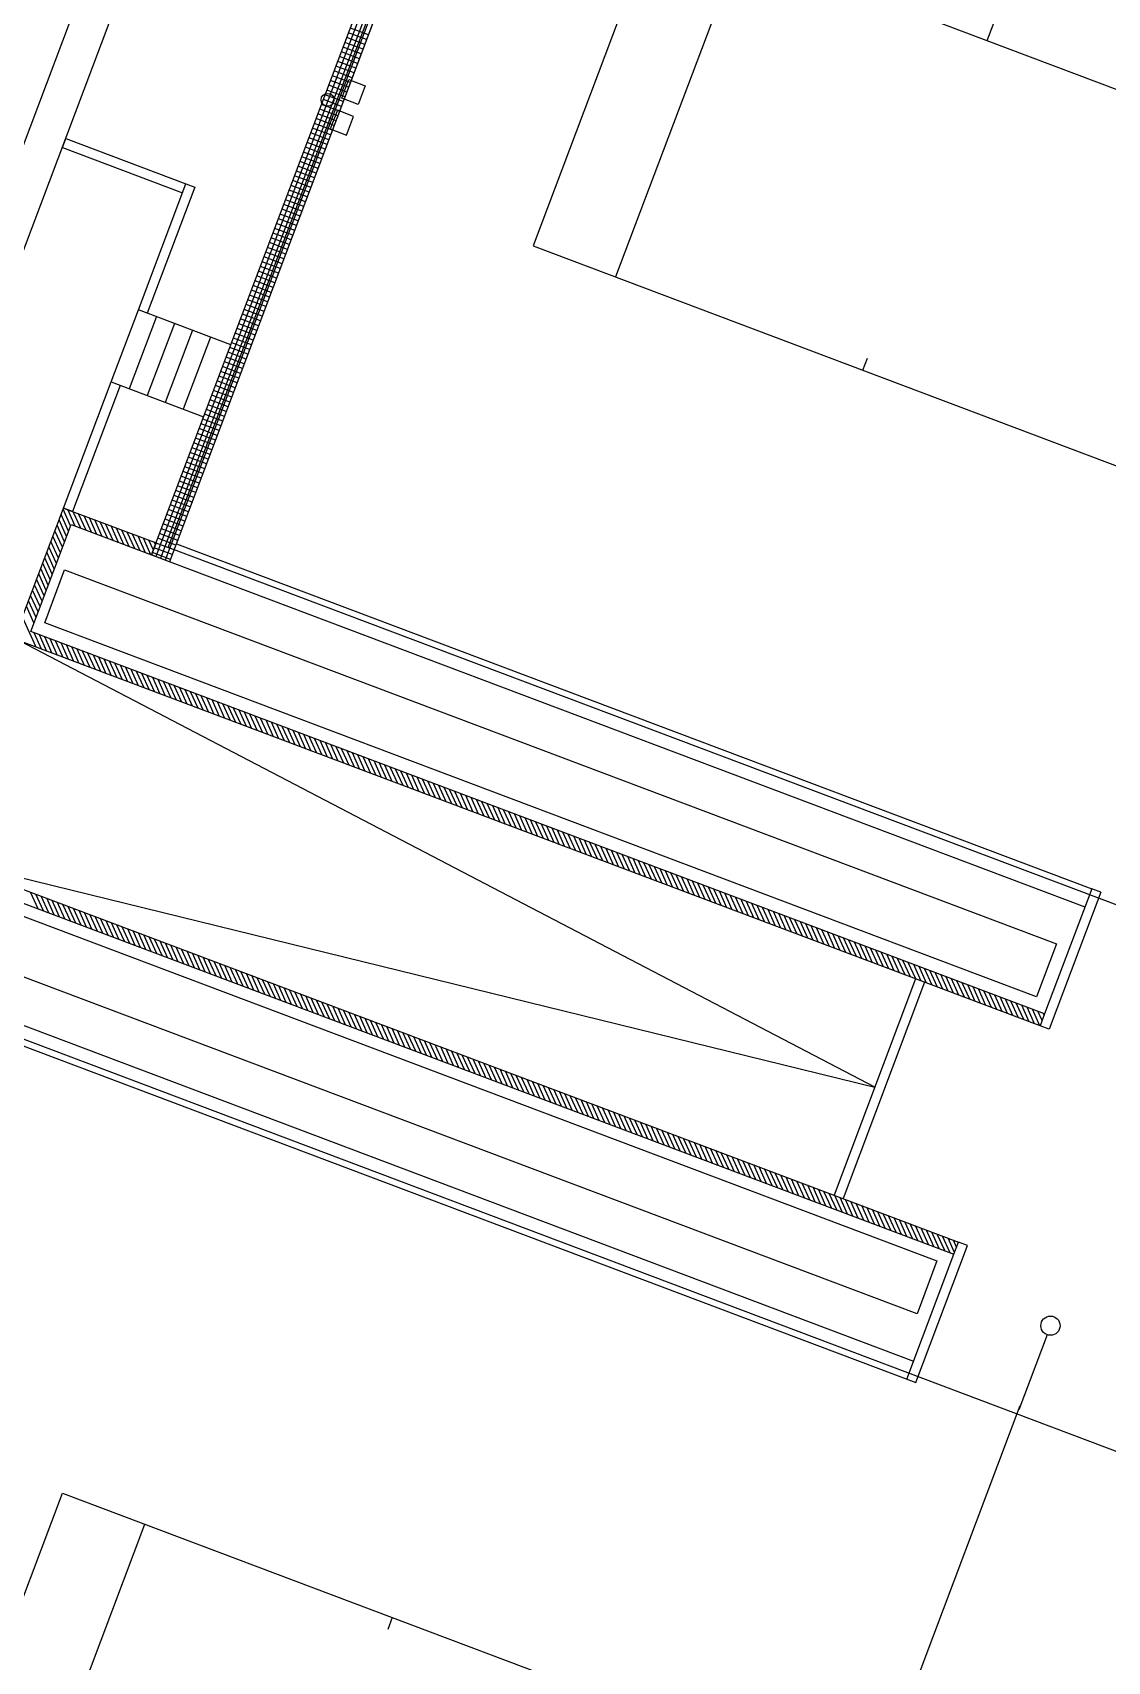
# Model space of a CAD drawing. Header units: millimetres. Extents: x 521005098 to 522149999836, y 174611071 to 175300000107.
# Drawn here: x 522040145764 to 522056878836, y 175075516109 to 175100883845 of the extents above; entities that cross this region are included whole.
import ezdxf

# ---------------------------------------------------------------- set-up
doc = ezdxf.new("R2010")
doc.units = ezdxf.units.MM
doc.header["$LTSCALE"] = 200
doc.header["$PDSIZE"] = 200
for name, color, linetype in [('0-35TEXT', 3, 'Continuous'), ('siteplan$0$0-35TEXT', 3, 'Continuous'), ('siteplan$0$siteplan$0$10', 1, 'Continuous'), ('siteplan$0$siteplan$0$21', 1, 'Continuous'), ('siteplan$0$siteplan$0$26', 1, 'Continuous'), ('siteplan$0$siteplan$0$48', 1, 'Continuous'), ('siteplan$0$siteplan$0$58', 1, 'Continuous'), ('siteplan$0$siteplan$0$59', 1, 'Continuous'), ('siteplan$0$siteplan$0$60', 1, 'Continuous'), ('siteplan$0$siteplan$0$62', 1, 'Continuous'), ('siteplan$0$siteplan$0$63', 1, 'Continuous')]:
    doc.layers.add(name, color=color, linetype=linetype)
doc.layers.get('siteplan$0$0-35TEXT').off()

# ---------------------------------------------------------------- blocks, each defined once
blk = doc.blocks.new('siteplan$0$siteplan')
at = {"layer": 'siteplan$0$siteplan$0$10', "color": 8}
blk.add_line((21555.939, 74980.605), (21555.498, 74979.435), dxfattribs=at)
blk.add_circle((21555.992, 74980.745), 0.15, dxfattribs=at)
at = {"layer": 'siteplan$0$siteplan$0$21', "color": 8}
for p, q in [((21544.961, 74999.86), (21545.07, 75000.151)), ((21545.07, 75000.151), (21545.322, 75000.056)), ((21545.322, 75000.056), (21545.212, 74999.765)), ((21545.212, 74999.765), (21544.961, 74999.86)), ((21544.89, 74999.673), (21544.781, 74999.383)), ((21545.142, 74999.578), (21544.89, 74999.673)), ((21545.032, 74999.288), (21545.142, 74999.578)), ((21544.781, 74999.383), (21545.032, 74999.288))]:
    blk.add_line(p, q, dxfattribs=at)
blk.add_circle((21544.738, 74999.837), 0.1, dxfattribs=at)
at = {"layer": 'siteplan$0$siteplan$0$26', "color": 8}
for p, q in [((21538.214, 74994.389), (21551.191, 75028.793)), ((21538.756, 74994.185), (21551.734, 75028.588)), ((21556.328, 75019.801), (21547.939, 74997.561)), ((21557.61, 75019.318), (21549.221, 74997.078)), ((21555.005, 75000.759), (21556.21, 75003.952)), ((21558.857, 74999.305), (21551.157, 75002.21)), ((21547.939, 74997.561), (21558.203, 74993.689)), ((21541.369, 74995.443), (21541.792, 74996.566)), ((21542.073, 74996.46), (21541.649, 74995.337)), ((21543.233, 74996.022), (21541.792, 74996.566)), ((21542.353, 74996.354), (21541.93, 74995.231)), ((21542.634, 74996.248), (21542.211, 74995.125)), ((21542.915, 74996.142), (21542.491, 74995.019)), ((21553.071, 74995.625), (21553.142, 74995.813)), ((21541.369, 74995.443), (21542.809, 74994.899)), ((21532.223, 74955.898), (21540.612, 74978.138)), ((21540.612, 74978.138), (21550.876, 74974.267)), ((21533.505, 74955.414), (21541.894, 74977.655)), ((21545.744, 74976.202), (21545.674, 74976.015))]:
    blk.add_line(p, q, dxfattribs=at)
at = {"layer": 'siteplan$0$siteplan$0$48', "color": 8}
for p, q in [((21540.335, 74991.692), (21540.645, 74992.516)), ((21540.645, 74992.516), (21556.088, 74986.691)), ((21555.777, 74985.867), (21540.335, 74991.692)), ((21538.783, 74987.579), (21554.225, 74981.753)), ((21553.915, 74980.93), (21538.472, 74986.755)), ((21556.088, 74986.691), (21555.777, 74985.867)), ((21554.225, 74981.753), (21553.915, 74980.93))]:
    blk.add_line(p, q, dxfattribs=at)
at = {"layer": 'siteplan$0$siteplan$0$58', "color": 8}
for p, q in [((21553.258, 74984.461), (21539.952, 74991.404)), ((21538.681, 74988.036), (21553.258, 74984.461))]:
    blk.add_line(p, q, dxfattribs=at)
at = {"layer": 'siteplan$0$siteplan$0$59', "color": 8}
for p, q in [((21539.858, 74991.44), (21540.628, 74993.479)), ((21540.706, 74993.12), (21540.589, 74993.378)), ((21540.738, 74993.204), (21540.621, 74993.462)), ((21540.628, 74993.479), (21542.068, 74992.935)), ((21540.811, 74993.196), (21540.695, 74993.454)), ((21540.895, 74993.164), (21540.779, 74993.422)), ((21540.979, 74993.132), (21540.863, 74993.39)), ((21540.116, 74991.556), (21540.744, 74993.221)), ((21540.611, 74992.868), (21540.494, 74993.126)), ((21540.643, 74992.952), (21540.526, 74993.21)), ((21540.674, 74993.036), (21540.558, 74993.294)), ((21540.744, 74993.221), (21541.998, 74992.748)), ((21541.063, 74993.101), (21540.947, 74993.358)), ((21541.147, 74993.069), (21541.031, 74993.327)), ((21541.231, 74993.037), (21541.115, 74993.295)), ((21541.315, 74993.006), (21541.199, 74993.263)), ((21541.399, 74992.974), (21541.283, 74993.232)), ((21541.483, 74992.942), (21541.367, 74993.2)), ((21541.567, 74992.911), (21541.451, 74993.168)), ((21541.651, 74992.879), (21541.535, 74993.137)), ((21540.516, 74992.616), (21540.399, 74992.874)), ((21540.548, 74992.7), (21540.431, 74992.958)), ((21540.579, 74992.784), (21540.463, 74993.042)), ((21541.735, 74992.847), (21541.619, 74993.105)), ((21541.819, 74992.815), (21541.703, 74993.073)), ((21541.903, 74992.784), (21541.787, 74993.041)), ((21541.987, 74992.752), (21541.871, 74993.01)), ((21542.026, 74992.822), (21541.955, 74992.978)), ((21542.068, 74992.935), (21541.998, 74992.748)), ((21542.057, 74992.906), (21542.039, 74992.946)), ((21540.421, 74992.364), (21540.304, 74992.622)), ((21540.452, 74992.448), (21540.336, 74992.706)), ((21540.484, 74992.532), (21540.368, 74992.79)), ((21540.326, 74992.112), (21540.209, 74992.369)), ((21540.357, 74992.196), (21540.241, 74992.453)), ((21540.389, 74992.28), (21540.273, 74992.538)), ((21540.231, 74991.86), (21540.114, 74992.117)), ((21540.262, 74991.944), (21540.146, 74992.201)), ((21540.294, 74992.028), (21540.177, 74992.285)), ((21540.167, 74991.692), (21540.051, 74991.949)), ((21540.199, 74991.776), (21540.082, 74992.033)), ((21540.2, 74991.311), (21539.987, 74991.781)), ((21555.83, 74985.415), (21539.858, 74991.44)), ((21555.901, 74985.602), (21540.116, 74991.556)), ((21540.284, 74991.279), (21540.168, 74991.537)), ((21540.368, 74991.247), (21540.252, 74991.505)), ((21540.452, 74991.216), (21540.336, 74991.473)), ((21540.536, 74991.184), (21540.42, 74991.442)), ((21540.62, 74991.152), (21540.504, 74991.41)), ((21540.704, 74991.121), (21540.588, 74991.378)), ((21540.788, 74991.089), (21540.672, 74991.347)), ((21540.872, 74991.057), (21540.756, 74991.315)), ((21540.956, 74991.026), (21540.84, 74991.283)), ((21541.04, 74990.994), (21540.924, 74991.252)), ((21541.124, 74990.962), (21541.008, 74991.22)), ((21541.208, 74990.931), (21541.092, 74991.188)), ((21541.292, 74990.899), (21541.176, 74991.157)), ((21541.376, 74990.867), (21541.26, 74991.125)), ((21541.46, 74990.835), (21541.344, 74991.093)), ((21541.544, 74990.804), (21541.428, 74991.061)), ((21541.628, 74990.772), (21541.512, 74991.03)), ((21541.712, 74990.74), (21541.596, 74990.998)), ((21541.796, 74990.709), (21541.68, 74990.966)), ((21541.881, 74990.677), (21541.764, 74990.935)), ((21541.965, 74990.645), (21541.848, 74990.903)), ((21542.049, 74990.614), (21541.932, 74990.871)), ((21542.133, 74990.582), (21542.016, 74990.84)), ((21542.217, 74990.55), (21542.1, 74990.808)), ((21542.301, 74990.518), (21542.184, 74990.776)), ((21542.385, 74990.487), (21542.268, 74990.745)), ((21542.469, 74990.455), (21542.352, 74990.713)), ((21542.553, 74990.423), (21542.436, 74990.681)), ((21542.637, 74990.392), (21542.52, 74990.649)), ((21542.721, 74990.36), (21542.604, 74990.618)), ((21542.805, 74990.328), (21542.688, 74990.586)), ((21542.889, 74990.297), (21542.772, 74990.554)), ((21542.973, 74990.265), (21542.856, 74990.523)), ((21543.057, 74990.233), (21542.94, 74990.491)), ((21543.141, 74990.202), (21543.024, 74990.459)), ((21543.225, 74990.17), (21543.108, 74990.428)), ((21543.309, 74990.138), (21543.192, 74990.396)), ((21543.393, 74990.106), (21543.276, 74990.364)), ((21543.477, 74990.075), (21543.36, 74990.332)), ((21543.561, 74990.043), (21543.444, 74990.301)), ((21543.645, 74990.011), (21543.528, 74990.269)), ((21543.729, 74989.98), (21543.612, 74990.237)), ((21543.813, 74989.948), (21543.696, 74990.206)), ((21543.897, 74989.916), (21543.781, 74990.174)), ((21543.981, 74989.885), (21543.865, 74990.142)), ((21544.065, 74989.853), (21543.949, 74990.111)), ((21544.149, 74989.821), (21544.033, 74990.079)), ((21544.233, 74989.79), (21544.117, 74990.047)), ((21544.317, 74989.758), (21544.201, 74990.016)), ((21544.401, 74989.726), (21544.285, 74989.984)), ((21544.485, 74989.694), (21544.369, 74989.952)), ((21544.569, 74989.663), (21544.453, 74989.92)), ((21544.653, 74989.631), (21544.537, 74989.889)), ((21544.737, 74989.599), (21544.621, 74989.857)), ((21544.821, 74989.568), (21544.705, 74989.825)), ((21544.905, 74989.536), (21544.789, 74989.794)), ((21544.989, 74989.504), (21544.873, 74989.762)), ((21545.073, 74989.473), (21544.957, 74989.73)), ((21545.157, 74989.441), (21545.041, 74989.699)), ((21545.241, 74989.409), (21545.125, 74989.667)), ((21545.325, 74989.377), (21545.209, 74989.635)), ((21545.409, 74989.346), (21545.293, 74989.603)), ((21545.494, 74989.314), (21545.377, 74989.572)), ((21545.578, 74989.282), (21545.461, 74989.54)), ((21545.662, 74989.251), (21545.545, 74989.508)), ((21545.746, 74989.219), (21545.629, 74989.477)), ((21545.83, 74989.187), (21545.713, 74989.445)), ((21545.914, 74989.156), (21545.797, 74989.413)), ((21545.998, 74989.124), (21545.881, 74989.382)), ((21546.082, 74989.092), (21545.965, 74989.35)), ((21546.166, 74989.061), (21546.049, 74989.318)), ((21546.25, 74989.029), (21546.133, 74989.287)), ((21546.334, 74988.997), (21546.217, 74989.255)), ((21546.418, 74988.965), (21546.301, 74989.223)), ((21546.502, 74988.934), (21546.385, 74989.191)), ((21546.586, 74988.902), (21546.469, 74989.16)), ((21546.67, 74988.87), (21546.553, 74989.128)), ((21546.754, 74988.839), (21546.637, 74989.096)), ((21546.838, 74988.807), (21546.721, 74989.065)), ((21546.922, 74988.775), (21546.805, 74989.033)), ((21547.006, 74988.744), (21546.889, 74989.001)), ((21547.09, 74988.712), (21546.973, 74988.97)), ((21547.174, 74988.68), (21547.057, 74988.938)), ((21547.258, 74988.648), (21547.141, 74988.906)), ((21547.342, 74988.617), (21547.225, 74988.875)), ((21547.426, 74988.585), (21547.31, 74988.843)), ((21547.51, 74988.553), (21547.394, 74988.811)), ((21547.594, 74988.522), (21547.478, 74988.779)), ((21547.678, 74988.49), (21547.562, 74988.748)), ((21547.762, 74988.458), (21547.646, 74988.716)), ((21547.846, 74988.427), (21547.73, 74988.684)), ((21547.93, 74988.395), (21547.814, 74988.653)), ((21548.014, 74988.363), (21547.898, 74988.621)), ((21548.098, 74988.332), (21547.982, 74988.589)), ((21548.182, 74988.3), (21548.066, 74988.558)), ((21548.266, 74988.268), (21548.15, 74988.526)), ((21548.35, 74988.236), (21548.234, 74988.494)), ((21548.434, 74988.205), (21548.318, 74988.462)), ((21548.518, 74988.173), (21548.402, 74988.431)), ((21548.602, 74988.141), (21548.486, 74988.399)), ((21548.686, 74988.11), (21548.57, 74988.367)), ((21548.77, 74988.078), (21548.654, 74988.336)), ((21548.854, 74988.046), (21548.738, 74988.304)), ((21538.588, 74988.071), (21554.559, 74982.047)), ((21548.938, 74988.015), (21548.822, 74988.272)), ((21549.022, 74987.983), (21548.906, 74988.241)), ((21549.107, 74987.951), (21548.99, 74988.209)), ((21549.191, 74987.92), (21549.074, 74988.177)), ((21549.275, 74987.888), (21549.158, 74988.146)), ((21549.359, 74987.856), (21549.242, 74988.114)), ((21549.443, 74987.824), (21549.326, 74988.082)), ((21549.527, 74987.793), (21549.41, 74988.05)), ((21538.704, 74987.814), (21554.489, 74981.86)), ((21549.611, 74987.761), (21549.494, 74988.019)), ((21549.695, 74987.729), (21549.578, 74987.987)), ((21549.779, 74987.698), (21549.662, 74987.955)), ((21549.863, 74987.666), (21549.746, 74987.924)), ((21549.947, 74987.634), (21549.83, 74987.892)), ((21550.031, 74987.603), (21549.914, 74987.86)), ((21550.115, 74987.571), (21549.998, 74987.829)), ((21550.199, 74987.539), (21550.082, 74987.797)), ((21550.283, 74987.507), (21550.166, 74987.765)), ((21550.367, 74987.476), (21550.25, 74987.733)), ((21550.451, 74987.444), (21550.334, 74987.702)), ((21550.535, 74987.412), (21550.418, 74987.67)), ((21550.619, 74987.381), (21550.502, 74987.638)), ((21550.703, 74987.349), (21550.586, 74987.607)), ((21550.787, 74987.317), (21550.67, 74987.575)), ((21550.871, 74987.286), (21550.754, 74987.543)), ((21540.23, 74987.238), (21540.113, 74987.496)), ((21540.314, 74987.207), (21540.197, 74987.464)), ((21540.398, 74987.175), (21540.281, 74987.433)), ((21540.482, 74987.143), (21540.365, 74987.401)), ((21540.566, 74987.112), (21540.449, 74987.369)), ((21540.65, 74987.08), (21540.533, 74987.338)), ((21540.734, 74987.048), (21540.617, 74987.306)), ((21550.955, 74987.254), (21550.838, 74987.512)), ((21551.039, 74987.222), (21550.923, 74987.48)), ((21551.123, 74987.191), (21551.007, 74987.448)), ((21551.207, 74987.159), (21551.091, 74987.417)), ((21551.291, 74987.127), (21551.175, 74987.385)), ((21551.375, 74987.095), (21551.259, 74987.353)), ((21551.459, 74987.064), (21551.343, 74987.321)), ((21551.543, 74987.032), (21551.427, 74987.29)), ((21540.818, 74987.016), (21540.701, 74987.274)), ((21540.902, 74986.985), (21540.785, 74987.242)), ((21540.986, 74986.953), (21540.869, 74987.211)), ((21541.07, 74986.921), (21540.953, 74987.179)), ((21541.154, 74986.89), (21541.037, 74987.147)), ((21541.238, 74986.858), (21541.121, 74987.116)), ((21541.322, 74986.826), (21541.205, 74987.084)), ((21541.406, 74986.795), (21541.289, 74987.052)), ((21551.627, 74987), (21551.511, 74987.258)), ((21551.711, 74986.969), (21551.595, 74987.226)), ((21551.795, 74986.937), (21551.679, 74987.195)), ((21551.879, 74986.905), (21551.763, 74987.163)), ((21551.963, 74986.874), (21551.847, 74987.131)), ((21552.047, 74986.842), (21551.931, 74987.1)), ((21552.131, 74986.81), (21552.015, 74987.068)), ((21552.215, 74986.778), (21552.099, 74987.036)), ((21541.49, 74986.763), (21541.374, 74987.021)), ((21541.574, 74986.731), (21541.458, 74986.989)), ((21541.658, 74986.699), (21541.542, 74986.957)), ((21541.742, 74986.668), (21541.626, 74986.926)), ((21541.826, 74986.636), (21541.71, 74986.894)), ((21541.91, 74986.604), (21541.794, 74986.862)), ((21541.994, 74986.573), (21541.878, 74986.83)), ((21542.078, 74986.541), (21541.962, 74986.799)), ((21552.299, 74986.747), (21552.183, 74987.005)), ((21552.383, 74986.715), (21552.267, 74986.973)), ((21552.467, 74986.683), (21552.351, 74986.941)), ((21552.551, 74986.652), (21552.435, 74986.909)), ((21552.635, 74986.62), (21552.519, 74986.878)), ((21552.72, 74986.588), (21552.603, 74986.846)), ((21552.804, 74986.557), (21552.687, 74986.814)), ((21552.888, 74986.525), (21552.771, 74986.783)), ((21542.162, 74986.509), (21542.046, 74986.767)), ((21542.246, 74986.478), (21542.13, 74986.735)), ((21542.33, 74986.446), (21542.214, 74986.704)), ((21542.414, 74986.414), (21542.298, 74986.672)), ((21542.498, 74986.383), (21542.382, 74986.64)), ((21542.582, 74986.351), (21542.466, 74986.609)), ((21542.666, 74986.319), (21542.55, 74986.577)), ((21542.75, 74986.287), (21542.634, 74986.545)), ((21552.972, 74986.493), (21552.855, 74986.751)), ((21553.056, 74986.462), (21552.939, 74986.719)), ((21553.14, 74986.43), (21553.023, 74986.688)), ((21553.224, 74986.398), (21553.107, 74986.656)), ((21553.308, 74986.366), (21553.191, 74986.624)), ((21553.392, 74986.335), (21553.275, 74986.592)), ((21553.476, 74986.303), (21553.359, 74986.561)), ((21553.56, 74986.271), (21553.443, 74986.529)), ((21542.834, 74986.256), (21542.718, 74986.513)), ((21542.918, 74986.224), (21542.802, 74986.482)), ((21543.002, 74986.192), (21542.886, 74986.45)), ((21543.087, 74986.161), (21542.97, 74986.418)), ((21543.171, 74986.129), (21543.054, 74986.387)), ((21543.255, 74986.097), (21543.138, 74986.355)), ((21543.339, 74986.066), (21543.222, 74986.323)), ((21543.423, 74986.034), (21543.306, 74986.292)), ((21553.644, 74986.24), (21553.527, 74986.497)), ((21553.728, 74986.208), (21553.611, 74986.466)), ((21553.812, 74986.176), (21553.695, 74986.434)), ((21553.896, 74986.145), (21553.779, 74986.402)), ((21553.98, 74986.113), (21553.863, 74986.371)), ((21554.064, 74986.081), (21553.947, 74986.339)), ((21554.148, 74986.05), (21554.031, 74986.307)), ((21554.232, 74986.018), (21554.115, 74986.276)), ((21543.507, 74986.002), (21543.39, 74986.26)), ((21543.591, 74985.971), (21543.474, 74986.228)), ((21543.675, 74985.939), (21543.558, 74986.197)), ((21543.759, 74985.907), (21543.642, 74986.165)), ((21543.843, 74985.875), (21543.726, 74986.133)), ((21543.927, 74985.844), (21543.81, 74986.101)), ((21544.011, 74985.812), (21543.894, 74986.07)), ((21544.095, 74985.78), (21543.978, 74986.038)), ((21554.316, 74985.986), (21554.199, 74986.244)), ((21554.4, 74985.954), (21554.283, 74986.212)), ((21554.484, 74985.923), (21554.367, 74986.18)), ((21554.568, 74985.891), (21554.451, 74986.149)), ((21554.652, 74985.859), (21554.536, 74986.117)), ((21554.736, 74985.828), (21554.62, 74986.085)), ((21554.82, 74985.796), (21554.704, 74986.054)), ((21554.904, 74985.764), (21554.788, 74986.022)), ((21544.179, 74985.749), (21544.062, 74986.006)), ((21544.263, 74985.717), (21544.146, 74985.975)), ((21544.347, 74985.685), (21544.23, 74985.943)), ((21544.431, 74985.654), (21544.314, 74985.911)), ((21544.515, 74985.622), (21544.398, 74985.88)), ((21544.599, 74985.59), (21544.482, 74985.848)), ((21544.683, 74985.558), (21544.566, 74985.816)), ((21544.767, 74985.527), (21544.65, 74985.784)), ((21554.988, 74985.733), (21554.872, 74985.99)), ((21555.072, 74985.701), (21554.956, 74985.959)), ((21555.156, 74985.669), (21555.04, 74985.927)), ((21555.24, 74985.637), (21555.124, 74985.895)), ((21555.324, 74985.606), (21555.208, 74985.864)), ((21555.408, 74985.574), (21555.292, 74985.832)), ((21555.492, 74985.542), (21555.376, 74985.8)), ((21555.576, 74985.511), (21555.46, 74985.768)), ((21544.851, 74985.495), (21544.734, 74985.753)), ((21544.935, 74985.463), (21544.818, 74985.721)), ((21545.019, 74985.432), (21544.903, 74985.689)), ((21545.103, 74985.4), (21544.987, 74985.658)), ((21545.187, 74985.368), (21545.071, 74985.626)), ((21545.271, 74985.337), (21545.155, 74985.594)), ((21545.355, 74985.305), (21545.239, 74985.563)), ((21545.439, 74985.273), (21545.323, 74985.531)), ((21555.66, 74985.479), (21555.544, 74985.737)), ((21555.744, 74985.447), (21555.628, 74985.705)), ((21555.828, 74985.416), (21555.712, 74985.673)), ((21555.861, 74985.498), (21555.796, 74985.642)), ((21555.901, 74985.602), (21555.83, 74985.415)), ((21555.893, 74985.582), (21555.88, 74985.61)), ((21545.523, 74985.242), (21545.407, 74985.499)), ((21545.607, 74985.21), (21545.491, 74985.468)), ((21545.691, 74985.178), (21545.575, 74985.436)), ((21545.775, 74985.146), (21545.659, 74985.404)), ((21545.859, 74985.115), (21545.743, 74985.372)), ((21545.943, 74985.083), (21545.827, 74985.341)), ((21546.027, 74985.051), (21545.911, 74985.309)), ((21546.111, 74985.02), (21545.995, 74985.277)), ((21546.195, 74984.988), (21546.079, 74985.246)), ((21546.279, 74984.956), (21546.163, 74985.214)), ((21546.363, 74984.925), (21546.247, 74985.182)), ((21546.447, 74984.893), (21546.331, 74985.151)), ((21546.531, 74984.861), (21546.415, 74985.119)), ((21546.615, 74984.829), (21546.499, 74985.087)), ((21546.7, 74984.798), (21546.583, 74985.056)), ((21546.784, 74984.766), (21546.667, 74985.024)), ((21546.868, 74984.734), (21546.751, 74984.992)), ((21546.952, 74984.703), (21546.835, 74984.96)), ((21547.036, 74984.671), (21546.919, 74984.929)), ((21547.12, 74984.639), (21547.003, 74984.897)), ((21547.204, 74984.608), (21547.087, 74984.865)), ((21547.288, 74984.576), (21547.171, 74984.834)), ((21547.372, 74984.544), (21547.255, 74984.802)), ((21547.456, 74984.513), (21547.339, 74984.77)), ((21547.54, 74984.481), (21547.423, 74984.739)), ((21547.624, 74984.449), (21547.507, 74984.707)), ((21547.708, 74984.417), (21547.591, 74984.675)), ((21547.792, 74984.386), (21547.675, 74984.643)), ((21547.876, 74984.354), (21547.759, 74984.612)), ((21547.96, 74984.322), (21547.843, 74984.58)), ((21548.044, 74984.291), (21547.927, 74984.548)), ((21548.128, 74984.259), (21548.011, 74984.517)), ((21548.212, 74984.227), (21548.095, 74984.485)), ((21548.296, 74984.196), (21548.179, 74984.453)), ((21548.38, 74984.164), (21548.263, 74984.422)), ((21548.464, 74984.132), (21548.347, 74984.39)), ((21548.548, 74984.101), (21548.431, 74984.358)), ((21548.632, 74984.069), (21548.516, 74984.327)), ((21548.716, 74984.037), (21548.6, 74984.295)), ((21548.8, 74984.005), (21548.684, 74984.263)), ((21548.884, 74983.974), (21548.768, 74984.231)), ((21548.968, 74983.942), (21548.852, 74984.2)), ((21549.052, 74983.91), (21548.936, 74984.168)), ((21549.136, 74983.879), (21549.02, 74984.136)), ((21549.22, 74983.847), (21549.104, 74984.105)), ((21549.304, 74983.815), (21549.188, 74984.073)), ((21549.388, 74983.784), (21549.272, 74984.041)), ((21549.472, 74983.752), (21549.356, 74984.01)), ((21549.556, 74983.72), (21549.44, 74983.978)), ((21549.64, 74983.688), (21549.524, 74983.946)), ((21549.724, 74983.657), (21549.608, 74983.914)), ((21549.808, 74983.625), (21549.692, 74983.883)), ((21549.892, 74983.593), (21549.776, 74983.851)), ((21549.976, 74983.562), (21549.86, 74983.819)), ((21550.06, 74983.53), (21549.944, 74983.788)), ((21550.144, 74983.498), (21550.028, 74983.756)), ((21550.228, 74983.467), (21550.112, 74983.724)), ((21550.313, 74983.435), (21550.196, 74983.693)), ((21550.397, 74983.403), (21550.28, 74983.661)), ((21550.481, 74983.372), (21550.364, 74983.629)), ((21550.565, 74983.34), (21550.448, 74983.598)), ((21550.649, 74983.308), (21550.532, 74983.566)), ((21550.733, 74983.276), (21550.616, 74983.534)), ((21550.817, 74983.245), (21550.7, 74983.502)), ((21550.901, 74983.213), (21550.784, 74983.471)), ((21550.985, 74983.181), (21550.868, 74983.439)), ((21551.069, 74983.15), (21550.952, 74983.407)), ((21551.153, 74983.118), (21551.036, 74983.376)), ((21551.237, 74983.086), (21551.12, 74983.344)), ((21551.321, 74983.055), (21551.204, 74983.312)), ((21551.405, 74983.023), (21551.288, 74983.281)), ((21551.489, 74982.991), (21551.372, 74983.249)), ((21551.573, 74982.959), (21551.456, 74983.217)), ((21551.657, 74982.928), (21551.54, 74983.186)), ((21551.741, 74982.896), (21551.624, 74983.154)), ((21551.825, 74982.864), (21551.708, 74983.122)), ((21551.909, 74982.833), (21551.792, 74983.09)), ((21551.993, 74982.801), (21551.876, 74983.059)), ((21552.077, 74982.769), (21551.96, 74983.027)), ((21552.161, 74982.738), (21552.044, 74982.995)), ((21552.245, 74982.706), (21552.129, 74982.964)), ((21552.329, 74982.674), (21552.213, 74982.932)), ((21552.413, 74982.643), (21552.297, 74982.9)), ((21552.497, 74982.611), (21552.381, 74982.869)), ((21552.581, 74982.579), (21552.465, 74982.837)), ((21552.665, 74982.547), (21552.549, 74982.805)), ((21552.749, 74982.516), (21552.633, 74982.773)), ((21552.833, 74982.484), (21552.717, 74982.742)), ((21552.917, 74982.452), (21552.801, 74982.71)), ((21553.001, 74982.421), (21552.885, 74982.678)), ((21553.085, 74982.389), (21552.969, 74982.647)), ((21553.169, 74982.357), (21553.053, 74982.615)), ((21553.253, 74982.326), (21553.137, 74982.583)), ((21553.337, 74982.294), (21553.221, 74982.552)), ((21553.421, 74982.262), (21553.305, 74982.52)), ((21553.505, 74982.231), (21553.389, 74982.488)), ((21553.589, 74982.199), (21553.473, 74982.457)), ((21553.673, 74982.167), (21553.557, 74982.425)), ((21553.757, 74982.135), (21553.641, 74982.393)), ((21553.842, 74982.104), (21553.725, 74982.361)), ((21553.926, 74982.072), (21553.809, 74982.33)), ((21554.01, 74982.04), (21553.893, 74982.298)), ((21554.094, 74982.009), (21553.977, 74982.266)), ((21554.178, 74981.977), (21554.061, 74982.235)), ((21554.262, 74981.945), (21554.145, 74982.203)), ((21554.346, 74981.914), (21554.229, 74982.171)), ((21554.43, 74981.882), (21554.313, 74982.14)), ((21554.498, 74981.885), (21554.397, 74982.108)), ((21554.53, 74981.969), (21554.481, 74982.076)), ((21554.489, 74981.86), (21554.559, 74982.047))]:
    blk.add_line(p, q, dxfattribs=at)
blk.add_point((21555.901, 74985.602), dxfattribs=at)
at = {"layer": 'siteplan$0$siteplan$0$60', "color": 8}
for p, q in [((21542.256, 74992.865), (21555.163, 75027.081)), ((21574.311, 74980.773), (21542.256, 74992.865)), ((21539.447, 74985.418), (21571.502, 74973.326)), ((21553.569, 74974.321), (21555.523, 74979.501))]:
    blk.add_line(p, q, dxfattribs=at)
at = {"layer": 'siteplan$0$siteplan$0$62', "color": 8}
for p, q in [((21541.998, 74992.748), (21555.046, 75027.339)), ((21542.384, 74992.923), (21555.221, 75026.952)), ((21540.609, 74999.095), (21540.662, 74999.236)), ((21540.662, 74999.236), (21542.533, 74998.53)), ((21540.609, 74999.095), (21542.48, 74998.389)), ((21541.792, 74996.566), (21542.533, 74998.53)), ((21542.673, 74998.477), (21541.932, 74996.513)), ((21542.533, 74998.53), (21542.673, 74998.477)), ((21540.628, 74993.479), (21541.369, 74995.443)), ((21541.509, 74995.39), (21540.768, 74993.426)), ((21540.768, 74993.426), (21540.628, 74993.479)), ((21542.384, 74992.923), (21556.634, 74987.548)), ((21541.998, 74992.748), (21556.529, 74987.267)), ((21556.634, 74987.548), (21555.901, 74985.602)), ((21556.775, 74987.495), (21556.634, 74987.548)), ((21556.775, 74987.495), (21555.97, 74985.362)), ((21553.893, 74986.146), (21552.623, 74982.777)), ((21554.033, 74986.093), (21552.763, 74982.724)), ((21539.33, 74985.676), (21553.861, 74980.195)), ((21539.505, 74985.289), (21553.895, 74979.861)), ((21555.97, 74985.362), (21555.83, 74985.415)), ((21553.895, 74979.861), (21554.7, 74981.994)), ((21554.7, 74981.994), (21554.559, 74982.047)), ((21553.755, 74979.914), (21554.489, 74981.86))]:
    blk.add_line(p, q, dxfattribs=at)
at = {"layer": 'siteplan$0$siteplan$0$63', "color": 8}
for p, q in [((21541.998, 74992.748), (21555.046, 75027.339)), ((21555.11, 75027.315), (21542.062, 74992.724)), ((21555.184, 75027.287), (21542.136, 74992.696)), ((21555.259, 75027.259), (21542.211, 74992.668)), ((21555.327, 75027.233), (21542.279, 74992.642)), ((21545.29, 75000.626), (21545.009, 75000.732)), ((21545.318, 75000.7), (21545.037, 75000.806)), ((21545.346, 75000.775), (21545.065, 75000.88)), ((21545.374, 75000.849), (21545.093, 75000.955)), ((21545.206, 75000.403), (21544.925, 75000.509)), ((21545.234, 75000.477), (21544.953, 75000.583)), ((21545.262, 75000.552), (21544.981, 75000.658)), ((21545.122, 75000.18), (21544.841, 75000.286)), ((21545.15, 75000.255), (21544.869, 75000.361)), ((21545.178, 75000.329), (21544.897, 75000.435)), ((21545.01, 74999.883), (21544.729, 74999.989)), ((21545.038, 74999.958), (21544.757, 75000.063)), ((21545.066, 75000.032), (21544.785, 75000.138)), ((21545.094, 75000.106), (21544.813, 75000.212)), ((21544.926, 74999.661), (21544.645, 74999.766)), ((21544.954, 74999.735), (21544.673, 74999.841)), ((21544.982, 74999.809), (21544.701, 74999.915)), ((21544.814, 74999.363), (21544.533, 74999.469)), ((21544.842, 74999.438), (21544.561, 74999.544)), ((21544.87, 74999.512), (21544.589, 74999.618)), ((21544.898, 74999.586), (21544.617, 74999.692)), ((21544.73, 74999.141), (21544.449, 74999.247)), ((21544.758, 74999.215), (21544.477, 74999.321)), ((21544.786, 74999.289), (21544.505, 74999.395)), ((21544.646, 74998.918), (21544.365, 74999.024)), ((21544.674, 74998.992), (21544.393, 74999.098)), ((21544.702, 74999.066), (21544.421, 74999.172)), ((21544.534, 74998.621), (21544.253, 74998.727)), ((21544.562, 74998.695), (21544.281, 74998.801)), ((21544.59, 74998.769), (21544.309, 74998.875)), ((21544.618, 74998.844), (21544.337, 74998.949)), ((21544.45, 74998.398), (21544.169, 74998.504)), ((21544.478, 74998.472), (21544.197, 74998.578)), ((21544.506, 74998.547), (21544.225, 74998.652)), ((21544.338, 74998.101), (21544.057, 74998.207)), ((21544.366, 74998.175), (21544.085, 74998.281)), ((21544.394, 74998.249), (21544.113, 74998.355)), ((21544.422, 74998.324), (21544.141, 74998.43)), ((21544.254, 74997.878), (21543.973, 74997.984)), ((21544.282, 74997.952), (21544.001, 74998.058)), ((21544.31, 74998.027), (21544.029, 74998.133)), ((21544.142, 74997.581), (21543.861, 74997.687)), ((21544.17, 74997.655), (21543.889, 74997.761)), ((21544.198, 74997.73), (21543.917, 74997.835)), ((21544.226, 74997.804), (21543.945, 74997.91)), ((21544.058, 74997.358), (21543.777, 74997.464)), ((21544.086, 74997.432), (21543.805, 74997.538)), ((21544.114, 74997.507), (21543.833, 74997.613)), ((21543.973, 74997.135), (21543.693, 74997.241)), ((21544.001, 74997.21), (21543.721, 74997.316)), ((21544.029, 74997.284), (21543.749, 74997.39)), ((21543.861, 74996.838), (21543.581, 74996.944)), ((21543.889, 74996.913), (21543.609, 74997.019)), ((21543.917, 74996.987), (21543.637, 74997.093)), ((21543.945, 74997.061), (21543.665, 74997.167)), ((21543.777, 74996.616), (21543.497, 74996.721)), ((21543.805, 74996.69), (21543.525, 74996.796)), ((21543.833, 74996.764), (21543.553, 74996.87)), ((21543.665, 74996.318), (21543.385, 74996.424)), ((21543.693, 74996.393), (21543.413, 74996.499)), ((21543.721, 74996.467), (21543.441, 74996.573)), ((21543.749, 74996.541), (21543.469, 74996.647)), ((21543.581, 74996.096), (21543.301, 74996.202)), ((21543.609, 74996.17), (21543.329, 74996.276)), ((21543.637, 74996.244), (21543.357, 74996.35)), ((21543.497, 74995.873), (21543.217, 74995.979)), ((21543.525, 74995.947), (21543.245, 74996.053)), ((21543.553, 74996.021), (21543.273, 74996.127)), ((21543.385, 74995.576), (21543.104, 74995.682)), ((21543.413, 74995.65), (21543.132, 74995.756)), ((21543.441, 74995.724), (21543.16, 74995.83)), ((21543.469, 74995.799), (21543.189, 74995.905)), ((21543.301, 74995.353), (21543.02, 74995.459)), ((21543.329, 74995.427), (21543.048, 74995.533)), ((21543.357, 74995.502), (21543.076, 74995.607)), ((21543.189, 74995.056), (21542.908, 74995.162)), ((21543.217, 74995.13), (21542.936, 74995.236)), ((21543.245, 74995.204), (21542.964, 74995.31)), ((21543.273, 74995.279), (21542.992, 74995.385)), ((21543.105, 74994.833), (21542.824, 74994.939)), ((21543.133, 74994.907), (21542.852, 74995.013)), ((21543.161, 74994.982), (21542.88, 74995.088)), ((21542.993, 74994.536), (21542.712, 74994.642)), ((21543.021, 74994.61), (21542.74, 74994.716)), ((21543.049, 74994.685), (21542.768, 74994.791)), ((21543.077, 74994.759), (21542.796, 74994.865)), ((21542.909, 74994.313), (21542.628, 74994.419)), ((21542.937, 74994.388), (21542.656, 74994.493)), ((21542.965, 74994.462), (21542.684, 74994.568)), ((21542.825, 74994.09), (21542.544, 74994.196)), ((21542.853, 74994.165), (21542.572, 74994.271)), ((21542.881, 74994.239), (21542.6, 74994.345)), ((21542.713, 74993.793), (21542.432, 74993.899)), ((21542.741, 74993.868), (21542.46, 74993.974)), ((21542.769, 74993.942), (21542.488, 74994.048)), ((21542.797, 74994.016), (21542.516, 74994.122)), ((21542.629, 74993.571), (21542.348, 74993.676)), ((21542.657, 74993.645), (21542.376, 74993.751)), ((21542.685, 74993.719), (21542.404, 74993.825)), ((21542.517, 74993.274), (21542.236, 74993.379)), ((21542.545, 74993.348), (21542.264, 74993.454)), ((21542.573, 74993.422), (21542.292, 74993.528)), ((21542.601, 74993.496), (21542.32, 74993.602)), ((21542.433, 74993.051), (21542.152, 74993.157)), ((21542.461, 74993.125), (21542.18, 74993.231)), ((21542.489, 74993.199), (21542.208, 74993.305)), ((21542.349, 74992.828), (21542.068, 74992.934)), ((21542.377, 74992.902), (21542.096, 74993.008)), ((21542.405, 74992.976), (21542.124, 74993.082)), ((21542.279, 74992.642), (21541.998, 74992.748)), ((21542.293, 74992.679), (21542.012, 74992.785)), ((21542.321, 74992.754), (21542.04, 74992.86))]:
    blk.add_line(p, q, dxfattribs=at)
blk = doc.blocks.new('siteplan')
at = {"layer": 'siteplan$0$0-35TEXT', "xscale": 1000, "yscale": 1000, "zscale": 1000}
blk.add_blockref('siteplan$0$siteplan', (500000000, 100000000), dxfattribs=at)

msp = doc.modelspace()

# ---------------------------------------------------------------- block references
at = {"layer": '0-35TEXT', "xscale": 1000, "yscale": 1000, "zscale": 1000}
msp.add_blockref('siteplan', (500000094.73971, 99999891.38169), dxfattribs=at)

doc.saveas('drawing.dxf')
